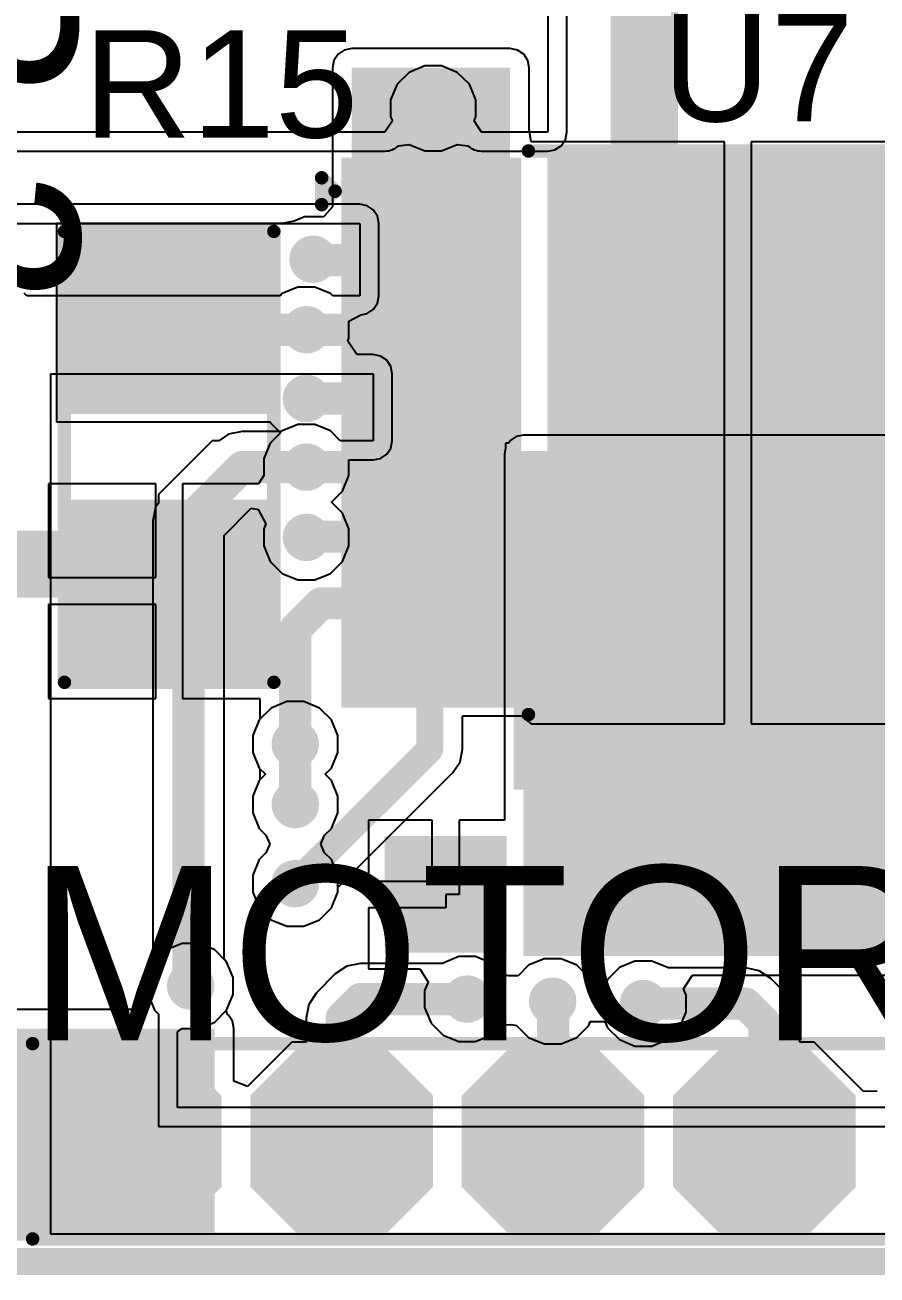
# Model space of a CAD drawing. Header units: millimetres. Extents: x -5.5 to 48.8, y -1.4 to 42.1.
# Drawn here: x 1.91 to 9.97, y -1.42 to 10.41 of the extents above; entities that cross this region are included whole.
import ezdxf

# ---------------------------------------------------------------- set-up
doc = ezdxf.new("R2010")
doc.units = ezdxf.units.MM
for name, color, linetype in [('BottomLayer', 5, 'Continuous'), ('BottomPaste', 16, 'Continuous'), ('BottomSolder', 6, 'Continuous'), ('Mechanical2', 216, 'Continuous'), ('TopLayer', 1, 'Continuous'), ('TopOverlay', 2, 'Continuous'), ('TopPaste', 8, 'Continuous'), ('TopSolder', 216, 'Continuous'), ('ViaHoleLayer', 16, 'Continuous')]:
    doc.layers.add(name, color=color, linetype=linetype)
doc.styles.add('Arial', font='arial.ttf', dxfattribs={"height": 0.2})

# ---------------------------------------------------------------- blocks, each defined once
blk = doc.blocks.new('SOD_123_B_1')
at = {"layer": 'BottomLayer'}
for points in [[(-2.05, -0.45), (-2.05, 0.45), (-1.1, 0.45), (-1.1, -0.45)], [(1.1, -0.45), (1.1, 0.45), (2.05, 0.45), (2.05, -0.45)]]:
    blk.add_hatch(color=5, dxfattribs=at).paths.add_polyline_path(points)
at = {"layer": 'BottomPaste'}
for points in [[(-2.05, -0.45), (-2.05, 0.45), (-1.1, 0.45), (-1.1, -0.45)], [(1.1, -0.45), (1.1, 0.45), (2.05, 0.45), (2.05, -0.45)]]:
    blk.add_hatch(color=16, dxfattribs=at).paths.add_polyline_path(points)
at = {"layer": 'BottomSolder'}
for points in [[(-2.152, -0.552), (-2.152, 0.552), (-0.998, 0.552), (-0.998, -0.552)], [(0.998, -0.552), (0.998, 0.552), (2.152, 0.552), (2.152, -0.552)]]:
    blk.add_hatch(color=6, dxfattribs=at).paths.add_polyline_path(points)
blk = doc.blocks.new('CR2032_BS_6_1_B_6')
at = {"layer": 'BottomLayer'}
blk.add_hatch(color=5, dxfattribs=at).paths.add_polyline_path([(13, 2.1), (16, 2.1), (16, -2.1), (13, -2.1)])
at = {"layer": 'BottomPaste'}
blk.add_hatch(color=16, dxfattribs=at).paths.add_polyline_path([(13, 2.1), (16, 2.1), (16, -2.1), (13, -2.1)])
at = {"layer": 'BottomSolder'}
blk.add_hatch(color=6, dxfattribs=at).paths.add_polyline_path([(12.898, 2.202), (16.102, 2.202), (16.102, -2.202), (12.898, -2.202)])
blk = doc.blocks.new('R___1206_11')
at = {"layer": 'TopLayer'}
for points in [[(-2.032, 0.889), (-0.508, 0.889), (-0.508, -0.889), (-2.032, -0.889)], [(0.508, 0.889), (2.032, 0.889), (2.032, -0.889), (0.508, -0.889)]]:
    blk.add_hatch(color=1, dxfattribs=at).paths.add_polyline_path(points)
at = {"layer": 'TopPaste'}
for points in [[(-2.032, 0.889), (-0.508, 0.889), (-0.508, -0.889), (-2.032, -0.889)], [(0.508, 0.889), (2.032, 0.889), (2.032, -0.889), (0.508, -0.889)]]:
    blk.add_hatch(color=8, dxfattribs=at).paths.add_polyline_path(points)
at = {"layer": 'TopSolder'}
for points in [[(-2.1336, 0.9906), (-0.4064, 0.9906), (-0.4064, -0.9906), (-2.1336, -0.9906)], [(0.4064, 0.9906), (2.1336, 0.9906), (2.1336, -0.9906), (0.4064, -0.9906)]]:
    blk.add_hatch(color=216, dxfattribs=at).paths.add_polyline_path(points)
at = {"layer": 'TopOverlay', "const_width": 0.127}
for points in [[(-2.1336, 0.9906), (2.1336, 0.9906)], [(-2.1336, 0.9906), (-2.1336, -0.9906)], [(2.1336, 0.9906), (2.1336, -0.9906)], [(-2.1336, -0.9906), (2.1336, -0.9906)]]:
    blk.add_lwpolyline(points, dxfattribs=at)
at = {"layer": 'TopOverlay', "const_width": 0.0635}
for points in [[(-2.16535, 0.9906, 1), (-2.10185, 0.9906, 1)], [(-2.16535, 0.9906, 1), (-2.10185, 0.9906, 1)], [(2.10185, 0.9906, 1), (2.16535, 0.9906, 1)], [(2.10185, 0.9906, 1), (2.16535, 0.9906, 1)], [(-2.16535, -0.9906, 1), (-2.10185, -0.9906, 1)], [(-2.16535, -0.9906, 1), (-2.10185, -0.9906, 1)], [(2.10185, -0.9906, 1), (2.16535, -0.9906, 1)], [(2.10185, -0.9906, 1), (2.16535, -0.9906, 1)]]:
    blk.add_lwpolyline(points, format="xyb", close=True, dxfattribs=at)
blk = doc.blocks.new('HTSSOP_16_25')
at = {"layer": 'TopLayer'}
for points in [[(-3.65, 2.5), (-2.15, 2.5), (-2.15, 2.05), (-3.65, 2.05)], [(-1.7, 2.5), (1.7, 2.5), (1.7, -2.5), (-1.7, -2.5)], [(2.15, 2.5), (3.65, 2.5), (3.65, 2.05), (2.15, 2.05)], [(-3.65, 1.85), (-2.15, 1.85), (-2.15, 1.4), (-3.65, 1.4)], [(2.15, 1.85), (3.65, 1.85), (3.65, 1.4), (2.15, 1.4)], [(-3.65, 1.2), (-2.15, 1.2), (-2.15, 0.75), (-3.65, 0.75)], [(2.15, 1.2), (3.65, 1.2), (3.65, 0.75), (2.15, 0.75)], [(-3.65, 0.55), (-2.15, 0.55), (-2.15, 0.1), (-3.65, 0.1)], [(2.15, 0.55), (3.65, 0.55), (3.65, 0.1), (2.15, 0.1)], [(-3.65, -0.1), (-2.15, -0.1), (-2.15, -0.55), (-3.65, -0.55)], [(2.15, -0.1), (3.65, -0.1), (3.65, -0.55), (2.15, -0.55)], [(-3.65, -0.75), (-2.15, -0.75), (-2.15, -1.2), (-3.65, -1.2)], [(2.15, -0.75), (3.65, -0.75), (3.65, -1.2), (2.15, -1.2)], [(-3.65, -1.4), (-2.15, -1.4), (-2.15, -1.85), (-3.65, -1.85)], [(2.15, -1.4), (3.65, -1.4), (3.65, -1.85), (2.15, -1.85)], [(-3.65, -2.05), (-2.15, -2.05), (-2.15, -2.5), (-3.65, -2.5)], [(2.15, -2.05), (3.65, -2.05), (3.65, -2.5), (2.15, -2.5)]]:
    blk.add_hatch(color=1, dxfattribs=at).paths.add_polyline_path(points)
at = {"layer": 'TopPaste'}
for points in [[(-3.65, 2.5), (-2.15, 2.5), (-2.15, 2.05), (-3.65, 2.05)], [(-1.7, 2.5), (1.7, 2.5), (1.7, -2.5), (-1.7, -2.5)], [(2.15, 2.5), (3.65, 2.5), (3.65, 2.05), (2.15, 2.05)], [(-3.65, 1.85), (-2.15, 1.85), (-2.15, 1.4), (-3.65, 1.4)], [(2.15, 1.85), (3.65, 1.85), (3.65, 1.4), (2.15, 1.4)], [(-3.65, 1.2), (-2.15, 1.2), (-2.15, 0.75), (-3.65, 0.75)], [(2.15, 1.2), (3.65, 1.2), (3.65, 0.75), (2.15, 0.75)], [(-3.65, 0.55), (-2.15, 0.55), (-2.15, 0.1), (-3.65, 0.1)], [(2.15, 0.55), (3.65, 0.55), (3.65, 0.1), (2.15, 0.1)], [(-3.65, -0.1), (-2.15, -0.1), (-2.15, -0.55), (-3.65, -0.55)], [(2.15, -0.1), (3.65, -0.1), (3.65, -0.55), (2.15, -0.55)], [(-3.65, -0.75), (-2.15, -0.75), (-2.15, -1.2), (-3.65, -1.2)], [(2.15, -0.75), (3.65, -0.75), (3.65, -1.2), (2.15, -1.2)], [(-3.65, -1.4), (-2.15, -1.4), (-2.15, -1.85), (-3.65, -1.85)], [(2.15, -1.4), (3.65, -1.4), (3.65, -1.85), (2.15, -1.85)], [(-3.65, -2.05), (-2.15, -2.05), (-2.15, -2.5), (-3.65, -2.5)], [(2.15, -2.05), (3.65, -2.05), (3.65, -2.5), (2.15, -2.5)]]:
    blk.add_hatch(color=8, dxfattribs=at).paths.add_polyline_path(points)
at = {"layer": 'TopSolder'}
for points in [[(-3.752, 2.602), (-2.048, 2.602), (-2.048, 1.948), (-3.752, 1.948)], [(-1.802, 2.602), (1.802, 2.602), (1.802, -2.602), (-1.802, -2.602)], [(2.048, 2.602), (3.752, 2.602), (3.752, 1.948), (2.048, 1.948)], [(-3.752, 1.952), (-2.048, 1.952), (-2.048, 1.298), (-3.752, 1.298)], [(2.048, 1.952), (3.752, 1.952), (3.752, 1.298), (2.048, 1.298)], [(-3.752, 1.302), (-2.048, 1.302), (-2.048, 0.648), (-3.752, 0.648)], [(2.048, 1.302), (3.752, 1.302), (3.752, 0.648), (2.048, 0.648)], [(-3.752, 0.652), (-2.048, 0.652), (-2.048, -0.002), (-3.752, -0.002)], [(2.048, 0.652), (3.752, 0.652), (3.752, -0.002), (2.048, -0.002)], [(-3.752, 0.002), (-2.048, 0.002), (-2.048, -0.652), (-3.752, -0.652)], [(2.048, 0.002), (3.752, 0.002), (3.752, -0.652), (2.048, -0.652)], [(-3.752, -0.648), (-2.048, -0.648), (-2.048, -1.302), (-3.752, -1.302)], [(2.048, -0.648), (3.752, -0.648), (3.752, -1.302), (2.048, -1.302)], [(-3.752, -1.298), (-2.048, -1.298), (-2.048, -1.952), (-3.752, -1.952)], [(2.048, -1.298), (3.752, -1.298), (3.752, -1.952), (2.048, -1.952)], [(-3.752, -1.948), (-2.048, -1.948), (-2.048, -2.602), (-3.752, -2.602)], [(2.048, -1.948), (3.752, -1.948), (3.752, -2.602), (2.048, -2.602)]]:
    blk.add_hatch(color=216, dxfattribs=at).paths.add_polyline_path(points)
at = {"layer": 'TopOverlay', "const_width": 0.127}
for points in [[(-1.981, 2.667), (1.981, 2.667)], [(-3.937, 2.413), (-3.81, 2.286)], [(-3.937, 2.159), (-3.937, 2.413)], [(-3.937, 2.159), (-3.81, 2.286)], [(-1.981, -2.667), (1.981, -2.667)]]:
    blk.add_lwpolyline(points, dxfattribs=at)
at = {"layer": 'TopOverlay', "const_width": 0.0635}
for points in [[(-2.013, 2.667, 1), (-1.949, 2.667, 1)], [(1.949, 2.667, 1), (2.013, 2.667, 1)], [(-3.969, 2.413, 1), (-3.905, 2.413, 1)], [(-3.969, 2.413, 1), (-3.905, 2.413, 1)], [(-3.842, 2.286, 1), (-3.778, 2.286, 1)], [(-3.842, 2.286, 1), (-3.778, 2.286, 1)], [(-3.969, 2.159, 1), (-3.905, 2.159, 1)], [(-3.969, 2.159, 1), (-3.905, 2.159, 1)], [(-2.013, -2.667, 1), (-1.949, -2.667, 1)], [(1.949, -2.667, 1), (2.013, -2.667, 1)]]:
    blk.add_lwpolyline(points, format="xyb", close=True, dxfattribs=at)
blk = doc.blocks.new('SMD_PADS__1X8__2_54MM_31')
at = {"layer": 'TopLayer'}
for points in [[(8.381, 0.762), (7.619, 0.762), (7.238, 0.381), (7.238, -0.381), (7.619, -0.762), (8.381, -0.762), (8.762, -0.381), (8.762, 0.381)], [(10.381, 0.762), (9.619, 0.762), (9.238, 0.381), (9.238, -0.381), (9.619, -0.762), (10.381, -0.762), (10.762, -0.381), (10.762, 0.381)], [(12.381, 0.762), (11.619, 0.762), (11.238, 0.381), (11.238, -0.381), (11.619, -0.762), (12.381, -0.762), (12.762, -0.381), (12.762, 0.381)], [(14.381, 0.762), (13.619, 0.762), (13.238, 0.381), (13.238, -0.381), (13.619, -0.762), (14.381, -0.762), (14.762, -0.381), (14.762, 0.381)]]:
    blk.add_hatch(color=1, dxfattribs=at).paths.add_polyline_path(points)
at = {"layer": 'TopPaste'}
for points in [[(8.381, 0.762), (7.619, 0.762), (7.238, 0.381), (7.238, -0.381), (7.619, -0.762), (8.381, -0.762), (8.762, -0.381), (8.762, 0.381)], [(10.381, 0.762), (9.619, 0.762), (9.238, 0.381), (9.238, -0.381), (9.619, -0.762), (10.381, -0.762), (10.762, -0.381), (10.762, 0.381)], [(12.381, 0.762), (11.619, 0.762), (11.238, 0.381), (11.238, -0.381), (11.619, -0.762), (12.381, -0.762), (12.762, -0.381), (12.762, 0.381)], [(14.381, 0.762), (13.619, 0.762), (13.238, 0.381), (13.238, -0.381), (13.619, -0.762), (14.381, -0.762), (14.762, -0.381), (14.762, 0.381)]]:
    blk.add_hatch(color=8, dxfattribs=at).paths.add_polyline_path(points)
at = {"layer": 'TopSolder'}
for points in [[(8.432, 0.864), (7.568, 0.864), (7.136, 0.432), (7.136, -0.432), (7.568, -0.864), (8.432, -0.864), (8.864, -0.432), (8.864, 0.432)], [(10.432, 0.864), (9.568, 0.864), (9.136, 0.432), (9.136, -0.432), (9.568, -0.864), (10.432, -0.864), (10.864, -0.432), (10.864, 0.432)], [(12.432, 0.864), (11.568, 0.864), (11.136, 0.432), (11.136, -0.432), (11.568, -0.864), (12.432, -0.864), (12.864, -0.432), (12.864, 0.432)], [(14.432, 0.864), (13.568, 0.864), (13.136, 0.432), (13.136, -0.432), (13.568, -0.864), (14.432, -0.864), (14.864, -0.432), (14.864, 0.432)]]:
    blk.add_hatch(color=216, dxfattribs=at).paths.add_polyline_path(points)
at = {"layer": 'TopOverlay', "const_width": 0.127}
for points in [[(14.924, 0.924), (-0.924, 0.924)], [(14.924, 0.924), (14.924, -0.924)], [(14.924, -0.924), (-0.924, -0.924)]]:
    blk.add_lwpolyline(points, dxfattribs=at)
at = {"layer": 'TopOverlay', "const_width": 0.0635}
for points in [[(14.892, 0.924, 1), (14.956, 0.924, 1)], [(14.892, 0.924, 1), (14.956, 0.924, 1)], [(14.892, -0.924, 1), (14.956, -0.924, 1)], [(14.892, -0.924, 1), (14.956, -0.924, 1)]]:
    blk.add_lwpolyline(points, format="xyb", close=True, dxfattribs=at)

msp = doc.modelspace()

# ---------------------------------------------------------------- hatches: boundary and pattern name
at = {"layer": 'BottomLayer'}
h = msp.add_hatch(color=5, dxfattribs=at)
edge = h.paths.add_edge_path()
edge.add_arc((5.775, 9.623), 0.225, 0, 360)
h = msp.add_hatch(color=5, dxfattribs=at)
edge = h.paths.add_edge_path()
edge.add_arc((7.488, 8.755), 0.225, 0, 360)
h = msp.add_hatch(color=5, dxfattribs=at)
edge = h.paths.add_edge_path()
edge.add_arc((8.632, 8.755), 0.225, 0, 360)
h = msp.add_hatch(color=5, dxfattribs=at)
edge = h.paths.add_edge_path()
edge.add_arc((9.748, 8.744), 0.225, 0, 360)
h = msp.add_hatch(color=5, dxfattribs=at)
edge = h.paths.add_edge_path()
edge.add_arc((4.638, 8.195), 0.225, 0, 360)
h = msp.add_hatch(color=5, dxfattribs=at)
edge = h.paths.add_edge_path()
edge.add_arc((7.488, 7.888), 0.225, 0, 360)
h = msp.add_hatch(color=5, dxfattribs=at)
edge = h.paths.add_edge_path()
edge.add_arc((8.632, 7.888), 0.225, 0, 360)
h = msp.add_hatch(color=5, dxfattribs=at)
edge = h.paths.add_edge_path()
edge.add_arc((9.748, 7.877), 0.225, 0, 360)
h = msp.add_hatch(color=5, dxfattribs=at)
edge = h.paths.add_edge_path()
edge.add_arc((4.576, 7.528), 0.225, 0, 360)
h = msp.add_hatch(color=5, dxfattribs=at)
edge = h.paths.add_edge_path()
edge.add_arc((7.488, 7.011), 0.225, 0, 360)
h = msp.add_hatch(color=5, dxfattribs=at)
edge = h.paths.add_edge_path()
edge.add_arc((8.632, 7.011), 0.225, 0, 360)
h = msp.add_hatch(color=5, dxfattribs=at)
edge = h.paths.add_edge_path()
edge.add_arc((9.748, 7.011), 0.225, 0, 360)
h = msp.add_hatch(color=5, dxfattribs=at)
edge = h.paths.add_edge_path()
edge.add_arc((4.576, 6.878), 0.225, 0, 360)
h = msp.add_hatch(color=5, dxfattribs=at)
edge = h.paths.add_edge_path()
edge.add_arc((4.576, 6.228), 0.225, 0, 360)
msp.add_hatch(color=5, dxfattribs=at).paths.add_polyline_path([(6.629, 1.6), (10.998, 1.6), (10.998, 6.35), (6.629, 6.35)])
h = msp.add_hatch(color=5, dxfattribs=at)
edge = h.paths.add_edge_path()
edge.add_arc((4.576, 5.563), 0.225, 0, 360)
h = msp.add_hatch(color=5, dxfattribs=at)
edge = h.paths.add_edge_path()
edge.add_arc((4.47, 3.607), 0.225, 0, 360)
h = msp.add_hatch(color=5, dxfattribs=at)
edge = h.paths.add_edge_path()
edge.add_arc((4.47, 3.035), 0.225, 0, 360)
h = msp.add_hatch(color=5, dxfattribs=at)
edge = h.paths.add_edge_path()
edge.add_arc((4.47, 2.286), 0.225, 0, 360)
h = msp.add_hatch(color=5, dxfattribs=at)
edge = h.paths.add_edge_path()
edge.add_arc((3.48, 1.317), 0.225, 0, 360)
h = msp.add_hatch(color=5, dxfattribs=at)
edge = h.paths.add_edge_path()
edge.add_arc((6.096, 1.194), 0.225, 0, 360)
h = msp.add_hatch(color=5, dxfattribs=at)
edge = h.paths.add_edge_path()
edge.add_arc((6.905, 1.173), 0.225, 0, 360)
h = msp.add_hatch(color=5, dxfattribs=at)
edge = h.paths.add_edge_path()
edge.add_arc((7.764, 1.151), 0.225, 0, 360)
at = {"layer": 'TopLayer'}
for points in [[(5.004, 8.694), (6.502, 8.694), (6.502, 10.008), (5.004, 10.008)], [(1.448, -1.092), (3.708, -1.092), (3.708, 0.914), (1.448, 0.914)]]:
    msp.add_hatch(color=1, dxfattribs=at).paths.add_polyline_path(points)
h = msp.add_hatch(color=1, dxfattribs=at)
edge = h.paths.add_edge_path()
edge.add_arc((5.775, 9.623), 0.225, 0, 360)
h = msp.add_hatch(color=1, dxfattribs=at)
edge = h.paths.add_edge_path()
edge.add_arc((7.488, 8.755), 0.225, 0, 360)
h = msp.add_hatch(color=1, dxfattribs=at)
edge = h.paths.add_edge_path()
edge.add_arc((8.632, 8.755), 0.225, 0, 360)
h = msp.add_hatch(color=1, dxfattribs=at)
edge = h.paths.add_edge_path()
edge.add_arc((9.748, 8.744), 0.225, 0, 360)
h = msp.add_hatch(color=1, dxfattribs=at)
edge = h.paths.add_edge_path()
edge.add_arc((4.638, 8.195), 0.225, 0, 360)
h = msp.add_hatch(color=1, dxfattribs=at)
edge = h.paths.add_edge_path()
edge.add_arc((7.488, 7.888), 0.225, 0, 360)
h = msp.add_hatch(color=1, dxfattribs=at)
edge = h.paths.add_edge_path()
edge.add_arc((8.632, 7.888), 0.225, 0, 360)
h = msp.add_hatch(color=1, dxfattribs=at)
edge = h.paths.add_edge_path()
edge.add_arc((9.748, 7.877), 0.225, 0, 360)
h = msp.add_hatch(color=1, dxfattribs=at)
edge = h.paths.add_edge_path()
edge.add_arc((4.576, 7.528), 0.225, 0, 360)
h = msp.add_hatch(color=1, dxfattribs=at)
edge = h.paths.add_edge_path()
edge.add_arc((7.488, 7.011), 0.225, 0, 360)
h = msp.add_hatch(color=1, dxfattribs=at)
edge = h.paths.add_edge_path()
edge.add_arc((8.632, 7.011), 0.225, 0, 360)
h = msp.add_hatch(color=1, dxfattribs=at)
edge = h.paths.add_edge_path()
edge.add_arc((9.748, 7.011), 0.225, 0, 360)
h = msp.add_hatch(color=1, dxfattribs=at)
edge = h.paths.add_edge_path()
edge.add_arc((4.576, 6.878), 0.225, 0, 360)
h = msp.add_hatch(color=1, dxfattribs=at)
edge = h.paths.add_edge_path()
edge.add_arc((4.576, 6.228), 0.225, 0, 360)
h = msp.add_hatch(color=1, dxfattribs=at)
edge = h.paths.add_edge_path()
edge.add_arc((4.576, 5.563), 0.225, 0, 360)
h = msp.add_hatch(color=1, dxfattribs=at)
edge = h.paths.add_edge_path()
edge.add_arc((4.47, 3.607), 0.225, 0, 360)
h = msp.add_hatch(color=1, dxfattribs=at)
edge = h.paths.add_edge_path()
edge.add_arc((4.47, 3.035), 0.225, 0, 360)
h = msp.add_hatch(color=1, dxfattribs=at)
edge = h.paths.add_edge_path()
edge.add_arc((4.47, 2.286), 0.225, 0, 360)
h = msp.add_hatch(color=1, dxfattribs=at)
edge = h.paths.add_edge_path()
edge.add_arc((3.48, 1.317), 0.225, 0, 360)
h = msp.add_hatch(color=1, dxfattribs=at)
edge = h.paths.add_edge_path()
edge.add_arc((6.096, 1.194), 0.225, 0, 360)
h = msp.add_hatch(color=1, dxfattribs=at)
edge = h.paths.add_edge_path()
edge.add_arc((6.905, 1.173), 0.225, 0, 360)
h = msp.add_hatch(color=1, dxfattribs=at)
edge = h.paths.add_edge_path()
edge.add_arc((7.764, 1.151), 0.225, 0, 360)
at = {"layer": 'ViaHoleLayer'}
h = msp.add_hatch(color=16, dxfattribs=at)
edge = h.paths.add_edge_path()
edge.add_arc((5.775, 9.623), 0.1, 0, 360)
h = msp.add_hatch(color=16, dxfattribs=at)
edge = h.paths.add_edge_path()
edge.add_arc((7.488, 8.755), 0.1, 0, 360)
h = msp.add_hatch(color=16, dxfattribs=at)
edge = h.paths.add_edge_path()
edge.add_arc((8.632, 8.755), 0.1, 0, 360)
h = msp.add_hatch(color=16, dxfattribs=at)
edge = h.paths.add_edge_path()
edge.add_arc((9.748, 8.744), 0.1, 0, 360)
h = msp.add_hatch(color=16, dxfattribs=at)
edge = h.paths.add_edge_path()
edge.add_arc((4.638, 8.195), 0.1, 0, 360)
h = msp.add_hatch(color=16, dxfattribs=at)
edge = h.paths.add_edge_path()
edge.add_arc((7.488, 7.888), 0.1, 0, 360)
h = msp.add_hatch(color=16, dxfattribs=at)
edge = h.paths.add_edge_path()
edge.add_arc((8.632, 7.888), 0.1, 0, 360)
h = msp.add_hatch(color=16, dxfattribs=at)
edge = h.paths.add_edge_path()
edge.add_arc((9.748, 7.877), 0.1, 0, 360)
h = msp.add_hatch(color=16, dxfattribs=at)
edge = h.paths.add_edge_path()
edge.add_arc((4.576, 7.528), 0.1, 0, 360)
h = msp.add_hatch(color=16, dxfattribs=at)
edge = h.paths.add_edge_path()
edge.add_arc((7.488, 7.011), 0.1, 0, 360)
h = msp.add_hatch(color=16, dxfattribs=at)
edge = h.paths.add_edge_path()
edge.add_arc((8.632, 7.011), 0.1, 0, 360)
h = msp.add_hatch(color=16, dxfattribs=at)
edge = h.paths.add_edge_path()
edge.add_arc((9.748, 7.011), 0.1, 0, 360)
h = msp.add_hatch(color=16, dxfattribs=at)
edge = h.paths.add_edge_path()
edge.add_arc((4.576, 6.878), 0.1, 0, 360)
h = msp.add_hatch(color=16, dxfattribs=at)
edge = h.paths.add_edge_path()
edge.add_arc((4.576, 6.228), 0.1, 0, 360)
h = msp.add_hatch(color=16, dxfattribs=at)
edge = h.paths.add_edge_path()
edge.add_arc((4.576, 5.563), 0.1, 0, 360)
h = msp.add_hatch(color=16, dxfattribs=at)
edge = h.paths.add_edge_path()
edge.add_arc((4.47, 3.607), 0.1, 0, 360)
h = msp.add_hatch(color=16, dxfattribs=at)
edge = h.paths.add_edge_path()
edge.add_arc((4.47, 3.035), 0.1, 0, 360)
h = msp.add_hatch(color=16, dxfattribs=at)
edge = h.paths.add_edge_path()
edge.add_arc((4.47, 2.286), 0.1, 0, 360)
h = msp.add_hatch(color=16, dxfattribs=at)
edge = h.paths.add_edge_path()
edge.add_arc((3.48, 1.317), 0.1, 0, 360)
h = msp.add_hatch(color=16, dxfattribs=at)
edge = h.paths.add_edge_path()
edge.add_arc((6.096, 1.194), 0.1, 0, 360)
h = msp.add_hatch(color=16, dxfattribs=at)
edge = h.paths.add_edge_path()
edge.add_arc((6.905, 1.173), 0.1, 0, 360)
h = msp.add_hatch(color=16, dxfattribs=at)
edge = h.paths.add_edge_path()
edge.add_arc((7.764, 1.151), 0.1, 0, 360)

# ---------------------------------------------------------------- linework, layer by layer
at = {"layer": 'BottomLayer'}
for p, q in [((6.858, 13.232), (6.858, 9.398)), ((7.039, 9.398), (7.039, 13.049)), ((5.547, 9.964), (5.434, 9.851)), ((5.695, 10.026), (5.547, 9.964)), ((5.855, 10.026), (5.695, 10.026)), ((6.003, 9.964), (5.855, 10.026)), ((6.117, 9.851), (6.003, 9.964)), ((5.434, 9.851), (5.372, 9.703)), ((6.178, 9.703), (6.117, 9.851)), ((5.372, 9.703), (5.372, 9.543)), ((6.178, 9.543), (6.178, 9.703)), ((5.389, 9.504), (5.318, 9.398)), ((5.372, 9.543), (5.389, 9.504)), ((6.162, 9.504), (6.178, 9.543)), ((6.232, 9.398), (6.162, 9.504)), ((5.318, 9.398), (0.787, 9.398)), ((6.858, 9.398), (6.232, 9.398)), ((7.025, 9.329), (7.039, 9.398)), ((5.354, 9.22), (5.37, 9.227)), ((5.37, 9.227), (5.388, 9.231)), ((5.388, 9.231), (5.402, 9.24)), ((5.402, 9.24), (5.419, 9.247)), ((5.419, 9.247), (5.432, 9.26)), ((5.432, 9.26), (5.446, 9.27)), ((5.446, 9.27), (5.547, 9.282)), ((5.547, 9.282), (5.695, 9.22)), ((5.855, 9.22), (6.003, 9.282)), ((6.003, 9.282), (6.104, 9.27)), ((6.104, 9.27), (6.119, 9.26)), ((6.119, 9.26), (6.132, 9.247)), ((6.132, 9.247), (6.148, 9.24)), ((6.148, 9.24), (6.163, 9.231)), ((6.163, 9.231), (6.18, 9.227)), ((6.18, 9.227), (6.197, 9.22)), ((6.858, 9.217), (6.927, 9.231)), ((6.927, 9.231), (6.986, 9.27)), ((6.986, 9.27), (7.025, 9.329)), ((0.969, 9.217), (5.318, 9.217)), ((5.318, 9.217), (5.336, 9.22)), ((5.336, 9.22), (5.354, 9.22)), ((5.695, 9.22), (5.855, 9.22)), ((6.197, 9.22), (6.215, 9.22)), ((6.215, 9.22), (6.232, 9.217)), ((6.232, 9.217), (6.858, 9.217)), ((5.08, 8.716), (1.016, 8.716)), ((5.149, 8.702), (5.08, 8.716)), ((5.208, 8.663), (5.149, 8.702)), ((5.247, 8.604), (5.208, 8.663)), ((1.016, 8.534), (5.08, 8.534)), ((5.08, 8.534), (5.08, 7.849)), ((5.261, 8.534), (5.247, 8.604)), ((5.261, 7.849), (5.261, 8.534)), ((4.495, 7.931), (4.347, 7.87)), ((4.656, 7.931), (4.495, 7.931)), ((4.804, 7.87), (4.656, 7.931)), ((1.93, 7.849), (1.905, 7.874)), ((4.326, 7.849), (1.93, 7.849)), ((4.347, 7.87), (4.326, 7.849)), ((4.825, 7.849), (4.804, 7.87)), ((5.08, 7.849), (4.825, 7.849)), ((5.247, 7.779), (5.261, 7.849)), ((5.149, 7.681), (5.208, 7.72)), ((5.208, 7.72), (5.247, 7.779)), ((4.978, 7.608), (5.091, 7.669)), ((4.978, 7.448), (4.978, 7.608)), ((5.091, 7.669), (5.149, 7.681)), ((4.967, 7.42), (4.978, 7.448)), ((5.052, 7.293), (4.967, 7.42)), ((5.207, 7.293), (5.052, 7.293)), ((5.276, 7.279), (5.207, 7.293)), ((5.335, 7.24), (5.276, 7.279)), ((5.374, 7.181), (5.335, 7.24)), ((2.159, -1.031), (2.159, 7.112)), ((2.159, 7.112), (5.207, 7.112)), ((5.207, 7.112), (5.207, 6.477)), ((5.388, 7.112), (5.374, 7.181)), ((5.388, 6.477), (5.388, 7.112)), ((4.495, 6.631), (4.347, 6.57)), ((4.656, 6.631), (4.495, 6.631)), ((4.804, 6.57), (4.656, 6.631)), ((3.839, 6.539), (3.746, 6.477)), ((3.968, 6.565), (3.839, 6.539)), ((4.343, 6.565), (3.968, 6.565)), ((4.347, 6.57), (4.343, 6.565)), ((4.896, 6.477), (4.804, 6.57)), ((6.56, 6.517), (6.501, 6.478)), ((6.629, 6.531), (6.56, 6.517)), ((10.998, 6.531), (6.629, 6.531)), ((3.683, 6.477), (3.175, 5.969)), ((3.746, 6.477), (3.683, 6.477)), ((5.207, 6.477), (4.896, 6.477)), ((5.335, 6.349), (5.374, 6.408)), ((5.374, 6.408), (5.388, 6.477)), ((6.46, 6.409), (6.448, 6.35)), ((6.487, 6.456), (6.46, 6.456)), ((6.46, 6.456), (6.46, 6.409)), ((6.501, 6.478), (6.487, 6.456)), ((4.978, 6.148), (4.978, 6.296)), ((4.978, 6.296), (5.207, 6.296)), ((5.207, 6.296), (5.276, 6.31)), ((5.276, 6.31), (5.335, 6.349)), ((6.448, 6.35), (6.448, 2.888)), ((4.917, 6), (4.978, 6.148)), ((3.175, 5.969), (3.175, 5.888)), ((4.812, 5.895), (4.917, 6)), ((3.149, 5.849), (3.123, 5.721)), ((3.175, 5.888), (3.149, 5.849)), ((3.797, 5.581), (4.054, 5.838)), ((4.054, 5.838), (4.12, 5.827)), ((4.12, 5.827), (4.193, 5.691)), ((4.917, 5.791), (4.812, 5.895)), ((3.123, 5.721), (3.123, 1.509)), ((4.193, 5.691), (4.173, 5.643)), ((4.978, 5.643), (4.917, 5.791)), ((3.797, 1.57), (3.797, 5.581)), ((4.173, 5.643), (4.173, 5.482)), ((4.978, 5.482), (4.978, 5.643)), ((4.173, 5.482), (4.234, 5.334)), ((4.917, 5.334), (4.978, 5.482)), ((4.234, 5.334), (4.347, 5.221)), ((4.804, 5.221), (4.917, 5.334)), ((4.347, 5.221), (4.495, 5.16)), ((4.656, 5.16), (4.804, 5.221)), ((4.495, 5.16), (4.656, 5.16)), ((4.242, 3.948), (4.129, 3.835)), ((4.39, 4.01), (4.242, 3.948)), ((4.551, 4.01), (4.39, 4.01)), ((4.699, 3.948), (4.551, 4.01)), ((4.812, 3.835), (4.699, 3.948)), ((4.129, 3.835), (4.068, 3.687)), ((4.873, 3.687), (4.812, 3.835)), ((4.068, 3.687), (4.068, 3.527)), ((4.873, 3.527), (4.873, 3.687)), ((4.068, 3.527), (4.129, 3.379)), ((4.812, 3.379), (4.873, 3.527)), ((4.129, 3.379), (4.187, 3.321)), ((4.187, 3.321), (4.129, 3.263)), ((4.754, 3.321), (4.812, 3.379)), ((4.812, 3.263), (4.754, 3.321)), ((4.129, 3.263), (4.068, 3.115)), ((4.873, 3.115), (4.812, 3.263)), ((4.068, 3.115), (4.068, 2.955)), ((4.873, 2.955), (4.873, 3.115)), ((4.068, 2.955), (4.129, 2.807)), ((4.812, 2.807), (4.873, 2.955)), ((5.766, 2.888), (5.164, 2.888)), ((5.164, 2.888), (5.164, 2.311)), ((5.766, 2.311), (5.766, 2.888)), ((6.448, 2.888), (6.02, 2.888)), ((6.02, 2.888), (6.02, 2.184)), ((4.129, 2.807), (4.192, 2.744)), ((4.192, 2.744), (4.228, 2.661)), ((4.713, 2.661), (4.748, 2.744)), ((4.748, 2.744), (4.812, 2.807)), ((4.228, 2.661), (4.192, 2.578)), ((4.748, 2.578), (4.713, 2.661)), ((4.129, 2.514), (4.068, 2.366)), ((4.192, 2.578), (4.129, 2.514)), ((4.812, 2.514), (4.748, 2.578)), ((4.873, 2.366), (4.812, 2.514)), ((4.068, 2.366), (4.068, 2.206)), ((4.873, 2.206), (4.873, 2.366)), ((5.164, 2.311), (5.766, 2.311)), ((4.068, 2.206), (4.129, 2.058)), ((4.812, 2.058), (4.873, 2.206)), ((6.02, 2.184), (5.893, 2.184)), ((5.893, 2.184), (5.893, 2.057)), ((4.129, 2.058), (4.242, 1.945)), ((4.699, 1.945), (4.812, 2.058)), ((5.893, 2.057), (5.164, 2.057)), ((5.164, 2.057), (5.164, 1.48)), ((4.242, 1.945), (4.39, 1.883)), ((4.551, 1.883), (4.699, 1.945)), ((4.39, 1.883), (4.551, 1.883)), ((3.821, 1.545), (3.797, 1.57)), ((3.883, 1.397), (3.821, 1.545)), ((3.123, 1.509), (3.077, 1.397)), ((5.164, 1.48), (5.647, 1.48)), ((5.647, 1.48), (5.726, 1.353)), ((3.077, 1.397), (3.077, 1.237)), ((3.883, 1.237), (3.883, 1.397)), ((5.726, 1.353), (5.693, 1.274)), ((8.142, 1.292), (8.227, 1.419)), ((8.227, 1.419), (10.998, 1.419)), ((3.077, 1.237), (3.138, 1.089)), ((3.821, 1.089), (3.883, 1.237)), ((5.693, 1.274), (5.693, 1.114)), ((8.167, 1.231), (8.142, 1.292)), ((8.167, 1.071), (8.167, 1.231)), ((3.138, 1.089), (3.175, 1.052)), ((3.708, 0.976), (3.821, 1.089)), ((5.693, 1.114), (5.755, 0.966)), ((8.106, 0.923), (8.167, 1.071)), ((3.175, 1.052), (3.175, -0.013)), ((3.56, 0.914), (3.708, 0.976)), ((5.755, 0.966), (5.868, 0.852)), ((6.324, 0.852), (6.423, 0.951)), ((6.423, 0.951), (6.514, 0.953)), ((6.514, 0.953), (6.563, 0.944)), ((7.246, 0.944), (7.261, 0.981)), ((7.261, 0.981), (7.399, 0.981)), ((7.399, 0.981), (7.423, 0.923)), ((3.356, 0.885), (3.4, 0.914)), ((3.356, 0.169), (3.356, 0.885)), ((3.4, 0.914), (3.56, 0.914)), ((5.868, 0.852), (6.016, 0.791)), ((6.176, 0.791), (6.324, 0.852)), ((6.563, 0.944), (6.676, 0.831)), ((6.676, 0.831), (6.825, 0.77)), ((6.985, 0.77), (7.133, 0.831)), ((7.133, 0.831), (7.246, 0.944)), ((7.423, 0.923), (7.536, 0.81)), ((7.992, 0.81), (8.106, 0.923)), ((6.016, 0.791), (6.176, 0.791)), ((6.825, 0.77), (6.985, 0.77)), ((7.536, 0.81), (7.684, 0.748)), ((7.684, 0.748), (7.844, 0.748)), ((7.844, 0.748), (7.992, 0.81)), ((11.326, 0.169), (3.356, 0.169)), ((3.175, -0.013), (14.466, -0.013)), ((18.694, -1.031), (2.159, -1.031))]:
    msp.add_line(p, q, dxfattribs=at)
at = {"layer": 'BottomLayer', "const_width": 0.305}
for points in [[(3.46, 5.721), (3.968, 6.228)], [(3.968, 6.228), (4.576, 6.228)], [(3.46, 1.337), (3.46, 5.721)], [(3.46, 1.337), (3.48, 1.317)]]:
    msp.add_lwpolyline(points, dxfattribs=at)
at = {"layer": 'BottomLayer', "const_width": 0.152}
for points in [[(3.891, 6.228, 1), (4.044, 6.228, 1)], [(3.891, 6.228, 1), (4.044, 6.228, 1)], [(4.499, 6.228, 1), (4.652, 6.228, 1)], [(3.384, 5.721, 1), (3.536, 5.721, 1)], [(3.384, 5.721, 1), (3.536, 5.721, 1)], [(3.384, 1.337, 1), (3.536, 1.337, 1)], [(3.384, 1.337, 1), (3.536, 1.337, 1)], [(3.404, 1.317, 1), (3.556, 1.317, 1)]]:
    msp.add_lwpolyline(points, format="xyb", close=True, dxfattribs=at)
at = {"layer": 'Mechanical2', "const_width": 0.254}
msp.add_lwpolyline([(-1.295, -1.29), (48.705, -1.29)], dxfattribs=at)
at = {"layer": 'TopLayer'}
for p, q in [((4.934, 10.175), (4.876, 10.136)), ((5.004, 10.189), (4.934, 10.175)), ((6.502, 10.189), (5.004, 10.189)), ((6.572, 10.175), (6.502, 10.189)), ((6.631, 10.136), (6.572, 10.175)), ((4.836, 10.077), (4.823, 10.008)), ((4.876, 10.136), (4.836, 10.077)), ((6.67, 10.077), (6.631, 10.136)), ((6.684, 10.008), (6.67, 10.077)), ((4.823, 10.008), (4.823, 8.694)), ((6.684, 9.426), (6.684, 10.008)), ((6.703, 9.307), (6.684, 9.426)), ((6.811, 9.307), (6.703, 9.307)), ((8.53, 9.307), (6.811, 9.307)), ((8.53, 6.553), (8.53, 9.307)), ((10.611, 9.307), (8.784, 9.307)), ((8.784, 9.307), (8.784, 6.553)), ((4.823, 8.692), (4.748, 8.606)), ((4.823, 8.694), (4.823, 8.692)), ((4.343, 8.534), (2.21, 8.534)), ((2.21, 8.534), (2.21, 6.655)), ((4.461, 8.557), (4.343, 8.534)), ((4.343, 8.534), (4.343, 8.534)), ((4.343, 8.534), (4.343, 8.534)), ((4.558, 8.598), (4.461, 8.557)), ((4.718, 8.598), (4.558, 8.598)), ((4.729, 8.593), (4.718, 8.598)), ((4.748, 8.606), (4.729, 8.593)), ((2.21, 6.655), (4.232, 6.655)), ((4.232, 6.655), (4.234, 6.65)), ((4.234, 6.65), (4.331, 6.553)), ((4.331, 6.553), (4.234, 6.456)), ((8.53, 3.799), (8.53, 6.553)), ((8.784, 6.553), (8.784, 3.799)), ((4.234, 6.456), (4.173, 6.308)), ((4.173, 6.308), (4.173, 6.148)), ((3.15, 6.071), (2.134, 6.071)), ((2.134, 6.071), (2.134, 5.182)), ((3.15, 5.182), (3.15, 6.071)), ((4.121, 6.071), (3.404, 6.071)), ((3.404, 6.071), (3.404, 5.055)), ((4.173, 6.148), (4.121, 6.071)), ((2.134, 5.182), (3.15, 5.182)), ((3.404, 5.055), (3.404, 4.039)), ((3.15, 4.928), (2.134, 4.928)), ((2.134, 4.928), (2.134, 4.039)), ((3.15, 4.039), (3.15, 4.928)), ((2.134, 4.039), (3.15, 4.039)), ((3.404, 4.039), (4.134, 4.039)), ((4.134, 4.039), (4.134, 3.84)), ((4.129, 3.835), (4.068, 3.687)), ((4.134, 3.84), (4.129, 3.835)), ((6.053, 3.558), (6.053, 3.875)), ((6.053, 3.875), (6.608, 3.875)), ((6.608, 3.875), (6.703, 3.799)), ((6.703, 3.799), (6.78, 3.799)), ((6.78, 3.799), (8.53, 3.799)), ((8.784, 3.799), (10.611, 3.799)), ((4.068, 3.687), (4.068, 3.527)), ((6.03, 3.439), (6.053, 3.558)), ((4.068, 3.527), (4.129, 3.379)), ((5.962, 3.338), (6.03, 3.439)), ((4.129, 3.379), (4.134, 3.374)), ((4.134, 3.374), (4.134, 3.268)), ((4.873, 2.249), (5.962, 3.338)), ((4.129, 3.263), (4.068, 3.115)), ((4.134, 3.268), (4.129, 3.263)), ((4.068, 3.115), (4.068, 2.955)), ((4.068, 2.955), (4.129, 2.807)), ((4.129, 2.807), (4.192, 2.744)), ((4.192, 2.744), (4.228, 2.661)), ((4.228, 2.661), (4.192, 2.578)), ((4.129, 2.514), (4.068, 2.366)), ((4.192, 2.578), (4.129, 2.514)), ((4.068, 2.366), (4.068, 2.206)), ((4.873, 2.206), (4.873, 2.249)), ((4.068, 2.206), (4.129, 2.058)), ((4.812, 2.058), (4.873, 2.206)), ((4.129, 2.058), (4.242, 1.945)), ((4.699, 1.945), (4.812, 2.058)), ((4.242, 1.945), (4.39, 1.883)), ((4.551, 1.883), (4.699, 1.945)), ((4.39, 1.883), (4.551, 1.883)), ((3.252, 1.659), (3.138, 1.545)), ((3.4, 1.72), (3.252, 1.659)), ((3.56, 1.72), (3.4, 1.72)), ((3.708, 1.659), (3.56, 1.72)), ((3.821, 1.545), (3.708, 1.659)), ((3.138, 1.545), (3.077, 1.397)), ((3.883, 1.397), (3.821, 1.545)), ((6.016, 1.597), (5.868, 1.535)), ((6.176, 1.597), (6.016, 1.597)), ((6.324, 1.535), (6.176, 1.597)), ((6.825, 1.575), (6.676, 1.514)), ((6.985, 1.575), (6.825, 1.575)), ((7.133, 1.514), (6.985, 1.575)), ((7.684, 1.554), (7.536, 1.493)), ((7.844, 1.554), (7.684, 1.554)), ((7.992, 1.493), (7.844, 1.554)), ((4.849, 1.432), (4.671, 1.253)), ((4.959, 1.505), (4.849, 1.432)), ((5.087, 1.53), (4.959, 1.505)), ((5.863, 1.53), (5.087, 1.53)), ((5.868, 1.535), (5.863, 1.53)), ((6.437, 1.422), (6.324, 1.535)), ((6.486, 1.414), (6.437, 1.422)), ((6.676, 1.514), (6.578, 1.415)), ((7.246, 1.401), (7.133, 1.514)), ((7.536, 1.493), (7.423, 1.379)), ((7.997, 1.488), (7.992, 1.493)), ((8.73, 1.488), (7.997, 1.488)), ((8.859, 1.462), (8.73, 1.488)), ((8.968, 1.389), (8.859, 1.462)), ((3.077, 1.397), (3.077, 1.237)), ((3.883, 1.237), (3.883, 1.397)), ((6.578, 1.415), (6.486, 1.414)), ((7.27, 1.343), (7.246, 1.401)), ((7.408, 1.343), (7.27, 1.343)), ((7.423, 1.379), (7.408, 1.343)), ((9.147, 1.211), (8.968, 1.389)), ((3.092, 1.201), (3.021, 1.096)), ((3.077, 1.237), (3.092, 1.201)), ((3.821, 1.089), (3.883, 1.237)), ((4.671, 1.253), (4.598, 1.144)), ((9.22, 1.102), (9.147, 1.211)), ((3.021, 1.096), (1.448, 1.096)), ((3.825, 1.05), (3.821, 1.089)), ((4.598, 1.144), (4.572, 1.015)), ((9.245, 0.973), (9.22, 1.102)), ((3.837, 1.043), (3.825, 1.05)), ((3.876, 0.984), (3.837, 1.043)), ((3.89, 0.914), (3.876, 0.984)), ((4.572, 1.015), (4.572, 0.787)), ((9.245, 0.787), (9.245, 0.973)), ((3.89, 0.418), (3.89, 0.914)), ((4.439, 0.787), (4.017, 0.365)), ((4.572, 0.787), (4.439, 0.787)), ((9.379, 0.787), (9.245, 0.787)), ((9.844, 0.322), (9.379, 0.787)), ((4.017, 0.365), (3.89, 0.418)), ((9.909, 0.32), (9.844, 0.322)), ((9.974, 0.322), (9.909, 0.32))]:
    msp.add_line(p, q, dxfattribs=at)
for points, const_width in [([(7.772, 7.438), (7.772, 11.735)], 0.635), ([(5.757, 9.605), (5.775, 9.623)], 0.381), ([(5.757, 9.389), (5.757, 9.605)], 0.381), ([(8.618, 8.013), (8.73, 7.9)], 1.27), ([(8.288, 8.343), (8.618, 8.013)], 0.457), ([(4.638, 8.195), (4.646, 8.187)], 0.305), ([(4.646, 8.187), (5.749, 8.187)], 0.305), ([(5.749, 8.187), (5.757, 8.178)], 0.305), ([(3.277, 7.595), (3.343, 7.528)], 0.305), ([(7.772, 7.438), (8.657, 6.553)], 0.635), ([(3.343, 7.528), (4.724, 7.528)], 0.305), ([(4.724, 7.528), (5.757, 7.528)], 0.305), ([(8.657, 6.553), (8.982, 6.878)], 0.508), ([(8.982, 6.878), (11.557, 6.878)], 0.457), ([(4.576, 6.878), (5.757, 6.878)], 0.305), ([(4.576, 6.228), (5.757, 6.228)], 0.305), ([(4.576, 5.563), (4.583, 5.57)], 0.305), ([(4.583, 5.57), (5.749, 5.57)], 0.305), ([(5.749, 5.57), (5.757, 5.578)], 0.305), ([(1.295, 5.309), (3.023, 5.309)], 0.635), ([(3.023, 5.309), (3.277, 5.055)], 0.635), ([(4.47, 4.696), (4.713, 4.939)], 0.305), ([(4.713, 4.939), (5.746, 4.939)], 0.305), ([(5.746, 4.939), (5.757, 4.928)], 0.305), ([(4.47, 3.035), (4.47, 4.696)], 0.305), ([(5.743, 4.293), (5.757, 4.278)], 0.305), ([(5.743, 3.558), (5.743, 4.293)], 0.254), ([(4.47, 2.286), (5.743, 3.558)], 0.254), ([(4.909, 1.015), (5.087, 1.194)], 0.305), ([(5.087, 1.194), (6.096, 1.194)], 0.305), ([(6.909, -0.152), (6.909, 1.173)], 0.305), ([(7.764, 1.151), (8.73, 1.151)], 0.305), ([(8.73, 1.151), (8.909, 0.973)], 0.305), ([(4.909, -0.152), (4.909, 1.015)], 0.305), ([(8.909, -0.152), (8.909, 0.973)], 0.305)]:
    msp.add_lwpolyline(points, dxfattribs=dict(at, const_width=const_width))
for points, const_width in [([(5.662, 9.605, 1), (5.852, 9.605, 1)], 0.191), ([(5.662, 9.605, 1), (5.852, 9.605, 1)], 0.191), ([(5.68, 9.623, 1), (5.871, 9.623, 1)], 0.191), ([(5.662, 9.389, 1), (5.852, 9.389, 1)], 0.191), ([(8.3, 8.013, 1), (8.935, 8.013, 1)], 0.635), ([(8.173, 8.343, 1), (8.402, 8.343, 1)], 0.229), ([(8.412, 7.9, 1), (9.047, 7.9, 1)], 0.635), ([(4.562, 8.195, 1), (4.714, 8.195, 1)], 0.152), ([(4.57, 8.187, 1), (4.723, 8.187, 1)], 0.152), ([(4.57, 8.187, 1), (4.723, 8.187, 1)], 0.152), ([(5.673, 8.187, 1), (5.825, 8.187, 1)], 0.152), ([(5.673, 8.187, 1), (5.825, 8.187, 1)], 0.152), ([(5.681, 8.178, 1), (5.833, 8.178, 1)], 0.152), ([(8.504, 8.013, 1), (8.732, 8.013, 1)], 0.229), ([(3.2, 7.595, 1), (3.353, 7.595, 1)], 0.152), ([(7.614, 7.438, 1), (7.931, 7.438, 1)], 0.318), ([(7.614, 7.438, 1), (7.931, 7.438, 1)], 0.318), ([(3.267, 7.528, 1), (3.419, 7.528, 1)], 0.152), ([(3.267, 7.528, 1), (3.419, 7.528, 1)], 0.152), ([(4.648, 7.528, 1), (4.8, 7.528, 1)], 0.152), ([(4.648, 7.528, 1), (4.8, 7.528, 1)], 0.152), ([(5.681, 7.528, 1), (5.833, 7.528, 1)], 0.152), ([(8.855, 6.878, 1), (9.109, 6.878, 1)], 0.254), ([(8.868, 6.878, 1), (9.096, 6.878, 1)], 0.229), ([(4.499, 6.878, 1), (4.652, 6.878, 1)], 0.152), ([(5.681, 6.878, 1), (5.833, 6.878, 1)], 0.152), ([(8.498, 6.553, 1), (8.816, 6.553, 1)], 0.318), ([(8.53, 6.553, 1), (8.784, 6.553, 1)], 0.254), ([(4.499, 6.228, 1), (4.652, 6.228, 1)], 0.152), ([(5.681, 6.228, 1), (5.833, 6.228, 1)], 0.152), ([(4.499, 5.563, 1), (4.652, 5.563, 1)], 0.152), ([(4.507, 5.57, 1), (4.66, 5.57, 1)], 0.152), ([(4.507, 5.57, 1), (4.66, 5.57, 1)], 0.152), ([(5.673, 5.57, 1), (5.825, 5.57, 1)], 0.152), ([(5.673, 5.57, 1), (5.825, 5.57, 1)], 0.152), ([(5.681, 5.578, 1), (5.833, 5.578, 1)], 0.152), ([(2.864, 5.309, 1), (3.181, 5.309, 1)], 0.318), ([(2.864, 5.309, 1), (3.181, 5.309, 1)], 0.318), ([(3.118, 5.055, 1), (3.435, 5.055, 1)], 0.318), ([(4.637, 4.939, 1), (4.789, 4.939, 1)], 0.152), ([(4.637, 4.939, 1), (4.789, 4.939, 1)], 0.152), ([(5.67, 4.939, 1), (5.823, 4.939, 1)], 0.152), ([(5.67, 4.939, 1), (5.823, 4.939, 1)], 0.152), ([(5.681, 4.928, 1), (5.833, 4.928, 1)], 0.152), ([(4.394, 4.696, 1), (4.547, 4.696, 1)], 0.152), ([(4.394, 4.696, 1), (4.547, 4.696, 1)], 0.152), ([(5.666, 4.293, 1), (5.819, 4.293, 1)], 0.152), ([(5.681, 4.278, 1), (5.833, 4.278, 1)], 0.152), ([(5.679, 4.293, 1), (5.806, 4.293, 1)], 0.127), ([(5.679, 3.558, 1), (5.806, 3.558, 1)], 0.127), ([(5.679, 3.558, 1), (5.806, 3.558, 1)], 0.127), ([(4.394, 3.035, 1), (4.547, 3.035, 1)], 0.152), ([(4.407, 2.286, 1), (4.534, 2.286, 1)], 0.127), ([(5.011, 1.194, 1), (5.164, 1.194, 1)], 0.152), ([(5.011, 1.194, 1), (5.164, 1.194, 1)], 0.152), ([(6.02, 1.194, 1), (6.172, 1.194, 1)], 0.152), ([(6.833, 1.173, 1), (6.985, 1.173, 1)], 0.152), ([(7.688, 1.151, 1), (7.84, 1.151, 1)], 0.152), ([(8.654, 1.151, 1), (8.806, 1.151, 1)], 0.152), ([(8.654, 1.151, 1), (8.806, 1.151, 1)], 0.152), ([(4.833, 1.015, 1), (4.985, 1.015, 1)], 0.152), ([(4.833, 1.015, 1), (4.985, 1.015, 1)], 0.152), ([(8.833, 0.973, 1), (8.985, 0.973, 1)], 0.152), ([(8.833, 0.973, 1), (8.985, 0.973, 1)], 0.152), ([(4.833, -0.152, 1), (4.985, -0.152, 1)], 0.152), ([(6.833, -0.152, 1), (6.985, -0.152, 1)], 0.152), ([(8.833, -0.152, 1), (8.985, -0.152, 1)], 0.152)]:
    msp.add_lwpolyline(points, format="xyb", close=True, dxfattribs=dict(at, const_width=const_width))

# ---------------------------------------------------------------- block references
for name, p, rotation in [('CR2032_BS_6_1_B_6', (8.738, 19.279), 270), ('R___1206_11', (3.277, 6.325), 90), ('SMD_PADS__1X8__2_54MM_31', (16.909, -0.152), 180)]:
    msp.add_blockref(name, p, dxfattribs=dict(rotation=rotation))
for name, p in [('HTSSOP_16_25', (8.657, 6.553)), ('SOD_123_B_1', (7.468, 2.184))]:
    msp.add_blockref(name, p)

# ---------------------------------------------------------------- texts
at = {"layer": 'TopOverlay', "style": 'Arial'}
for s, rotation, p in [('MOTOR 2', 270, (0.777, 18.269)), ('MOTOR 5', 360, (1.94, 0.802))]:
    msp.add_text(s, height=1.651, rotation=rotation, dxfattribs=at).set_placement(p)
for s, p in [('U7', (7.942, 9.5)), ('R15', (2.464, 9.347))]:
    msp.add_text(s, height=1.016, dxfattribs=at).set_placement(p)

doc.saveas('drawing.dxf')
